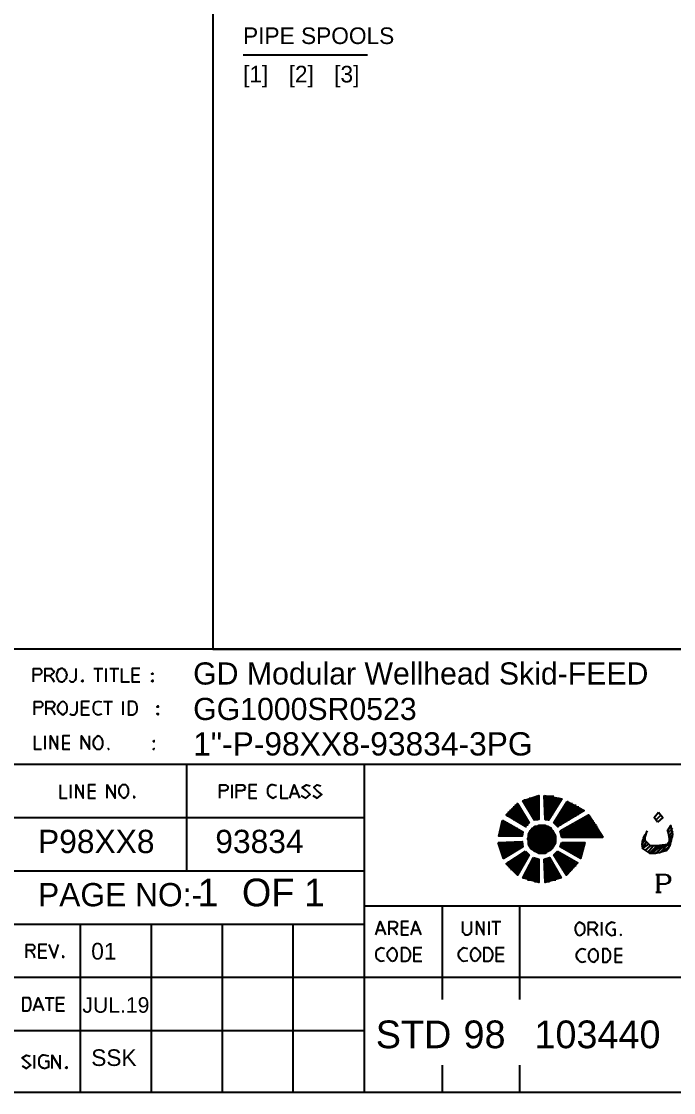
# Model space of a CAD drawing. Extents: x 0 to 420, y 0 to 297.
# Drawn here: x 278.1 to 351.7, y 7 to 127.8 of the extents above; entities that cross this region are included whole.
import ezdxf

# ---------------------------------------------------------------- set-up
doc = ezdxf.new("R2010")
doc.units = 0
doc.styles.add('HTX1', font='O8116901', dxfattribs={"width": 1.02})

msp = doc.modelspace()

# ---------------------------------------------------------------- linework, layer by layer
at = {"layer": 'GT_1', "flags": 128}
for points in [[(415, 57), (415, 277), (299.7, 277), (299.7, 57), (415, 57)], [(317.15, 123.95), (303.13, 123.95)], [(415, 57), (20, 57)], [(279.5, 53.3), (279.5, 54.8), (280, 54.8), (280.2, 54.8), (280.3, 54.7), (280.4, 54.6), (280.4, 54.5), (280.4, 54.3), (280.3, 54.2), (280.2, 54.1), (280, 54.1), (279.5, 54.1)], [(280.8, 53.3), (280.8, 54.8), (281.4, 54.8), (281.5, 54.8), (281.6, 54.7), (281.7, 54.6), (281.8, 54.4), (281.7, 54.3), (281.6, 54.2), (281.5, 54.1), (281.4, 54), (280.8, 54)], [(282.7, 53.3), (282.8, 53.3), (282.9, 53.4), (283, 53.5), (283.1, 53.6), (283.2, 53.7), (283.2, 53.9), (283.3, 54.1), (283.2, 54.2), (283.2, 54.4), (283.1, 54.5), (283, 54.7), (282.9, 54.7), (282.8, 54.8), (282.7, 54.8), (282.6, 54.8), (282.4, 54.7), (282.3, 54.7), (282.2, 54.5), (282.2, 54.4), (282.1, 54.2), (282.1, 54.1), (282.1, 53.9), (282.2, 53.7), (282.2, 53.6), (282.3, 53.5), (282.4, 53.4), (282.6, 53.3), (282.7, 53.3)], [(283.5, 53.5), (283.7, 53.3), (284, 53.3), (284.2, 53.5), (284.3, 53.7), (284.3, 54.8)], [(286.3, 54.8), (287.3, 54.8)], [(286.8, 53.3), (286.8, 54.8)], [(287.7, 53.3), (287.7, 54.8)], [(288.1, 54.8), (289.1, 54.8)], [(288.6, 53.3), (288.6, 54.8)], [(289.4, 54.8), (289.4, 53.3), (290.3, 53.3)], [(291.5, 54.8), (290.6, 54.8), (290.6, 53.3), (291.5, 53.3)], [(281.3, 54), (281.6, 53.7), (281.8, 53.3)], [(285, 53.3), (285.1, 53.4), (285, 53.5), (284.9, 53.4), (285, 53.3)], [(290.6, 54.1), (291.4, 54.1)], [(292.9, 54.2), (293, 54.2), (292.9, 54.3), (292.8, 54.2), (292.9, 54.2)], [(292.9, 53.3), (293, 53.4), (292.9, 53.5), (292.8, 53.4), (292.9, 53.3)], [(279.6, 49.6), (279.6, 51.1), (280.1, 51.1), (280.3, 51.1), (280.4, 51), (280.5, 50.9), (280.5, 50.7), (280.5, 50.6), (280.4, 50.5), (280.3, 50.4), (280.1, 50.4), (279.6, 50.4)], [(280.9, 49.6), (280.9, 51.1), (281.4, 51.1), (281.6, 51.1), (281.7, 51), (281.8, 50.9), (281.9, 50.7), (281.8, 50.6), (281.7, 50.4), (281.6, 50.3), (281.4, 50.3), (280.9, 50.3)], [(282.8, 49.6), (283, 49.7), (283.2, 49.9), (283.3, 50.2), (283.3, 50.5), (283.2, 50.8), (283, 51), (282.8, 51.1), (282.6, 51), (282.4, 50.8), (282.2, 50.5), (282.2, 50.2), (282.4, 49.9), (282.6, 49.7), (282.8, 49.6)], [(283.6, 49.7), (283.8, 49.6), (284.1, 49.6), (284.3, 49.8), (284.4, 50), (284.4, 51.1)], [(285.8, 51.1), (284.9, 51.1), (284.9, 49.6), (285.8, 49.6)], [(287.2, 51), (286.8, 51.1), (286.5, 51), (286.3, 50.8), (286.2, 50.5), (286.2, 50.2), (286.3, 49.9), (286.5, 49.7), (286.8, 49.6), (287.2, 49.7)], [(287.4, 51.1), (288.4, 51.1)], [(287.9, 49.6), (287.9, 51.1)], [(289.6, 49.6), (289.6, 51.1)], [(290.7, 49.6), (290.9, 49.7), (291.1, 49.9), (291.2, 50.2), (291.2, 50.5), (291.1, 50.8), (290.9, 51), (290.7, 51.1), (290.2, 51.1), (290.2, 49.6), (290.7, 49.6)], [(281.4, 50.3), (281.7, 50), (281.9, 49.6)], [(284.9, 50.4), (285.7, 50.4)], [(293.5, 50.5), (293.6, 50.5), (293.5, 50.6), (293.4, 50.5), (293.5, 50.5)], [(293.5, 49.6), (293.6, 49.7), (293.5, 49.7), (293.4, 49.7), (293.5, 49.6)], [(279.6, 47.2), (279.6, 45.7), (280.4, 45.7)], [(280.8, 45.7), (280.8, 47.2)], [(281.4, 45.7), (281.4, 47.2), (282.2, 45.7), (282.2, 47.2)], [(283.6, 47.2), (282.8, 47.2), (282.8, 45.7), (283.6, 45.7)], [(284.9, 45.7), (284.9, 47.2), (285.8, 45.7), (285.8, 47.2)], [(286.8, 45.7), (287, 45.7), (287.2, 45.9), (287.3, 46.2), (287.3, 46.6), (287.2, 46.9), (287, 47.1), (286.8, 47.2), (286.6, 47.1), (286.4, 46.9), (286.2, 46.6), (286.2, 46.2), (286.4, 45.9), (286.6, 45.7), (286.8, 45.7)], [(282.8, 46.4), (283.6, 46.4)], [(293.1, 46.5), (293.1, 46.6), (293.1, 46.7), (293, 46.6), (293.1, 46.5)], [(287.9, 45.7), (288, 45.7), (287.9, 45.8), (287.9, 45.7)], [(293.1, 45.7), (293.1, 45.8), (293, 45.7), (293.1, 45.7)], [(415, 44), (142, 44)], [(296.8, 32), (296.8, 44)], [(316.8, 44), (316.8, 7)], [(282.5, 41.7), (282.5, 40.2), (283.3, 40.2)], [(283.7, 40.2), (283.7, 41.7)], [(284.3, 40.2), (284.3, 41.7), (285.1, 40.2), (285.1, 41.7)], [(286.5, 41.7), (285.7, 41.7), (285.7, 40.2), (286.5, 40.2)], [(287.8, 40.2), (287.8, 41.7), (288.7, 40.2), (288.7, 41.7)], [(289.7, 40.2), (289.9, 40.3), (290.1, 40.5), (290.2, 40.8), (290.2, 41.2), (290.1, 41.5), (289.9, 41.7), (289.7, 41.7), (289.5, 41.7), (289.3, 41.5), (289.1, 41.2), (289.1, 40.8), (289.3, 40.5), (289.5, 40.3), (289.7, 40.2)], [(300.5, 40.2), (300.5, 41.7), (301.1, 41.7), (301.2, 41.7), (301.3, 41.6), (301.4, 41.5), (301.4, 41.4), (301.4, 41.3), (301.3, 41.1), (301.2, 41.1), (301.1, 41), (300.5, 41)], [(301.9, 40.2), (301.9, 41.7)], [(302.4, 40.2), (302.4, 41.7), (303, 41.7), (303.1, 41.7), (303.3, 41.6), (303.3, 41.5), (303.4, 41.4), (303.3, 41.3), (303.3, 41.1), (303.1, 41.1), (303, 41), (302.4, 41)], [(304.7, 41.7), (303.8, 41.7), (303.8, 40.2), (304.7, 40.2)], [(306.9, 41.6), (306.5, 41.7), (306.3, 41.7), (306, 41.5), (305.9, 41.2), (305.9, 40.8), (306, 40.5), (306.3, 40.3), (306.5, 40.2), (306.9, 40.4)], [(307.4, 41.7), (307.4, 40.2), (308.2, 40.2)], [(308.4, 40.2), (308.9, 41.7), (309.5, 40.2)], [(309.7, 40.5), (310.2, 40.2), (310.7, 40.6), (310.3, 41), (309.8, 41.4), (310.3, 41.7), (310.7, 41.6)], [(311, 40.5), (311.5, 40.2), (312, 40.6), (311.5, 41), (311.1, 41.4), (311.5, 41.7), (311.9, 41.6)], [(285.7, 41), (286.5, 41)], [(290.8, 40.2), (290.9, 40.3), (290.8, 40.4), (290.8, 40.3), (290.8, 40.2)], [(303.8, 41), (304.6, 41)], [(308.6, 40.7), (309.3, 40.7)], [(336, 37.7), (334.7, 39.9), (336.5, 40.5), (336.5, 37.8), (336, 37.7)], [(334.8, 40), (336.5, 40)], [(335.4, 40.2), (336.5, 40.2)], [(336.2, 40.4), (336.5, 40.4)], [(337.1, 40.5), (339.1, 40.1), (337.6, 37.7), (337.2, 37.8), (337.1, 40.5)], [(337.1, 40.4), (338.2, 40.4)], [(337.1, 40.2), (338.8, 40.2)], [(337.1, 40), (339.1, 40)], [(334, 39.6), (334.1, 39.6), (335.4, 37.4), (335, 37), (332.8, 38.3), (334.1, 39.6)], [(333.2, 38.8), (334.6, 38.8)], [(333.4, 39), (334.5, 39)], [(333.6, 39.2), (334.4, 39.2)], [(333.8, 39.4), (334.2, 39.4)], [(334.8, 39.8), (336.5, 39.8)], [(334.9, 39.6), (336.5, 39.6)], [(335, 39.4), (336.5, 39.4)], [(335.1, 39.2), (336.5, 39.2)], [(335.2, 39), (336.5, 39)], [(335.3, 38.8), (336.5, 38.8)], [(337.1, 39.8), (338.9, 39.8)], [(337.1, 39.6), (338.8, 39.6)], [(337.1, 39.4), (338.7, 39.4)], [(337.1, 39.2), (338.6, 39.2)], [(337.2, 39), (338.4, 39)], [(337.2, 38.8), (338.3, 38.8)], [(339.7, 39.8), (341.6, 38.8), (338.6, 37), (338.2, 37.4), (339.7, 39.8)], [(339.1, 38.8), (341.5, 38.8)], [(339.2, 39), (341.3, 39)], [(339.3, 39.2), (341, 39.2)], [(339.5, 39.4), (340.7, 39.4)], [(339.6, 39.6), (340.3, 39.6)], [(339.7, 39.8), (339.8, 39.8)], [(142, 38), (316.8, 38)], [(332.4, 37.7), (334.7, 36.4), (334.6, 35.9), (332, 35.9), (332.4, 37.7)], [(332.4, 37.6), (332.6, 37.6)], [(332.9, 38.4), (334.8, 38.4)], [(332.9, 38.2), (335, 38.2)], [(333, 38.6), (334.7, 38.6)], [(333.3, 38), (335.1, 38)], [(333.6, 37.8), (335.2, 37.8)], [(334, 37.6), (335.3, 37.6)], [(335.5, 38.6), (336.5, 38.6)], [(335.6, 38.4), (336.5, 38.4)], [(335.7, 38.2), (336.5, 38.2)], [(335.8, 38), (336.5, 38)], [(335.9, 37.8), (336.4, 37.8)], [(337.2, 38.6), (338.2, 38.6)], [(337.2, 38.4), (338.1, 38.4)], [(337.2, 38.2), (337.9, 38.2)], [(337.2, 38), (337.8, 38)], [(337.2, 37.8), (337.7, 37.8)], [(338.4, 37.6), (339.7, 37.6)], [(338.5, 37.8), (340, 37.8)], [(338.6, 38), (340.3, 38)], [(338.7, 38.2), (340.7, 38.2)], [(338.9, 38.4), (341, 38.4)], [(338.9, 36.5), (342.1, 38.3), (343.7, 35.8), (339.1, 35.8), (338.9, 36.5)], [(339, 38.6), (341.3, 38.6)], [(340.9, 37.6), (342.7, 37.6)], [(341.3, 37.8), (342.5, 37.8)], [(341.6, 38), (342.4, 38)], [(342, 38.2), (342.2, 38.2)], [(349.9, 37.5), (349.5, 38), (350, 38.6)], [(349.5, 38), (350, 38.6)], [(349.5, 38), (350, 38.6)], [(349.5, 38), (350, 38.6)], [(349.7, 37.7), (350.3, 38.3)], [(349.7, 37.7), (350.3, 38.3)], [(349.7, 37.7), (350.3, 38.3)], [(350, 38.6), (350.5, 38), (349.9, 37.5)], [(332.1, 36.8), (334.1, 36.8)], [(332.1, 36.6), (334.4, 36.6)], [(332.1, 36.4), (334.7, 36.4)], [(332.2, 37.2), (333.4, 37.2)], [(332.2, 37), (333.7, 37)], [(332.3, 37.4), (333, 37.4)], [(334.3, 37.4), (335.4, 37.4)], [(334.7, 37.2), (335.3, 37.2)], [(335, 37), (335.1, 37)], [(338.4, 35.6), (338.4, 35.8), (338.4, 35.9), (338.3, 36.1), (338.2, 36.3), (338.1, 36.5), (338, 36.6), (337.9, 36.8), (337.7, 36.9), (337.5, 37), (337.4, 37), (337.2, 37.1), (337, 37.1), (336.8, 37.1), (336.6, 37.1), (336.5, 37.1), (336.3, 37), (336.1, 37), (335.9, 36.9), (335.8, 36.8), (335.6, 36.6), (335.5, 36.5), (335.4, 36.3), (335.3, 36.1), (335.3, 35.9), (335.3, 35.8), (335.2, 35.6), (335.3, 35.4), (335.3, 35.2), (335.3, 35), (335.4, 34.8), (335.5, 34.7), (335.6, 34.5), (335.8, 34.4), (335.9, 34.3), (336.1, 34.2), (336.3, 34.1), (336.5, 34), (336.6, 34), (336.8, 34), (337, 34), (337.2, 34), (337.4, 34.1), (337.5, 34.2), (337.7, 34.3), (337.9, 34.4), (338, 34.5), (338.1, 34.7), (338.2, 34.8), (338.3, 35), (338.4, 35.2), (338.4, 35.4), (338.4, 35.6)], [(335.5, 36.4), (338.2, 36.4)], [(335.6, 36.6), (338, 36.6)], [(335.8, 36.8), (337.8, 36.8)], [(336.2, 37), (337.5, 37)], [(338.2, 37.4), (339.3, 37.4)], [(338.4, 37.2), (339, 37.2)], [(338.6, 37), (338.7, 37)], [(339, 36.4), (343.4, 36.4)], [(339.2, 36.6), (343.3, 36.6)], [(339.5, 36.8), (343.2, 36.8)], [(339.9, 37), (343.1, 37)], [(340.2, 37.2), (343, 37.2)], [(340.6, 37.4), (342.8, 37.4)], [(348.7, 36.5), (348.3, 35.7), (348.1, 35), (348.2, 34.5), (349, 34), (349.7, 34)], [(349.8, 34.8), (349.1, 34.8), (348.9, 35), (348.5, 35.4), (348.5, 35.8), (348.7, 36.5)], [(350.6, 34.2), (350.9, 34.3), (351.3, 34.9), (351.4, 35.2), (351.5, 35.7), (351.6, 36.1), (351.4, 37.1), (351, 36.5), (351.1, 36.3), (351.2, 35.7), (351.2, 35.3), (351.3, 34.9), (350.4, 34.9)], [(351, 36.5), (351.4, 37.1)], [(351, 36.5), (351.4, 37.1)], [(351.1, 36.3), (351.6, 36.8)], [(351.1, 36.3), (351.6, 36.8)], [(351.2, 36), (351.6, 36.5)], [(351.2, 36), (351.6, 36.5)], [(331.9, 35.2), (334.6, 35.3), (334.7, 34.7), (332.5, 33.4), (331.9, 35.2)], [(331.9, 35.2), (334.6, 35.2)], [(332, 36.2), (334.7, 36.2)], [(332, 36), (334.6, 36)], [(335.2, 35.6), (338.4, 35.6)], [(335.3, 36), (338.3, 36)], [(335.3, 35.8), (338.4, 35.8)], [(335.3, 35.4), (338.4, 35.4)], [(335.3, 35.2), (338.4, 35.2)], [(335.4, 36.2), (338.3, 36.2)], [(339.1, 35.2), (341.7, 35.2), (341.2, 33.4), (338.9, 34.7), (339.1, 35.2)], [(339, 36.2), (343.5, 36.2)], [(339, 36), (343.6, 36)], [(339.1, 35.8), (343.7, 35.8)], [(339.1, 35.2), (341.7, 35.2)], [(348.1, 35.3), (348.5, 35.8)], [(348.1, 35), (348.5, 35.4)], [(348.1, 35), (348.5, 35.4)], [(348.1, 34.7), (348.6, 35.2)], [(348.1, 34.7), (348.6, 35.2)], [(348.2, 35.5), (348.5, 35.8)], [(348.2, 34.5), (348.6, 35.2)], [(348.3, 35.7), (348.5, 36.1)], [(350.3, 34.1), (351.2, 35.3)], [(351.1, 35), (351.5, 35.4)], [(351.2, 35.7), (351.6, 36.1)], [(351.2, 35.7), (351.6, 35.9)], [(351.2, 35.3), (351.5, 35.7)], [(332, 35), (334.6, 35)], [(332, 34.8), (334.7, 34.8)], [(332.1, 34.6), (334.5, 34.6)], [(332.1, 34.4), (334.1, 34.4)], [(332.2, 34.2), (333.8, 34.2)], [(332.2, 34), (333.4, 34)], [(335, 34.2), (335.4, 33.8), (334.1, 31.5), (332.8, 32.8), (335, 34.2)], [(334.7, 34), (335.2, 34)], [(335.4, 35), (338.3, 35)], [(335.5, 34.8), (338.2, 34.8)], [(335.6, 34.6), (338.1, 34.6)], [(335.8, 34.4), (337.9, 34.4)], [(336, 34.2), (337.6, 34.2)], [(336.7, 34), (336.9, 34)], [(338.6, 34.2), (340.9, 32.9), (339.6, 31.5), (338.2, 33.8), (338.6, 34.2)], [(338.4, 34), (338.9, 34)], [(339, 35), (341.6, 35)], [(339, 34.8), (341.6, 34.8)], [(339.1, 34.6), (341.6, 34.6)], [(339.5, 34.4), (341.5, 34.4)], [(339.8, 34.2), (341.5, 34.2)], [(340.2, 34), (341.4, 34)], [(348.2, 34.5), (348.9, 35)], [(348.2, 34.5), (348.9, 35)], [(348.5, 34.3), (349.1, 34.8)], [(348.5, 34.3), (349.1, 34.8)], [(348.8, 34.1), (349.4, 34.8)], [(348.8, 34.1), (349.4, 34.8)], [(349, 34), (350, 34.8)], [(349, 34), (349.8, 34.8)], [(349.3, 34), (350.4, 34.9)], [(349.3, 34), (350.2, 34.9)], [(349.7, 34), (350.9, 35)], [(349.7, 34), (350.6, 34.9)], [(349.7, 34), (350.6, 34.2)], [(350.4, 34.9), (349.8, 34.8)], [(350.1, 34), (351.1, 35)], [(350.6, 34.2), (351.3, 34.9)], [(350.9, 34.3), (351.2, 34.6)], [(332.3, 33.8), (333.1, 33.8)], [(332.4, 33.6), (332.8, 33.6)], [(332.8, 32.8), (334.8, 32.8)], [(333, 33), (335, 33)], [(333.4, 33.2), (335.1, 33.2)], [(333.7, 33.4), (335.2, 33.4)], [(334, 33.6), (335.3, 33.6)], [(334.4, 33.8), (335.4, 33.8)], [(335.9, 33.5), (336.5, 33.3), (336.5, 30.7), (334.7, 31.2), (335.9, 33.5)], [(335.6, 32.8), (336.5, 32.8)], [(335.7, 33), (336.5, 33)], [(335.8, 33.2), (336.5, 33.2)], [(335.9, 33.4), (336.2, 33.4)], [(337.1, 33.3), (337.7, 33.5), (339, 31.2), (337.2, 30.7), (337.1, 33.3)], [(337.1, 33.2), (337.8, 33.2)], [(337.1, 33), (337.9, 33)], [(337.1, 32.8), (338, 32.8)], [(337.4, 33.4), (337.7, 33.4)], [(338.2, 33.8), (339.2, 33.8)], [(338.3, 33.6), (339.6, 33.6)], [(338.4, 33.4), (339.9, 33.4)], [(338.5, 33.2), (340.3, 33.2)], [(338.7, 33), (340.6, 33)], [(338.8, 32.8), (340.8, 32.8)], [(340.5, 33.8), (341.4, 33.8)], [(340.9, 33.6), (341.3, 33.6)], [(142, 32), (316.8, 32)], [(333, 32.6), (334.7, 32.6)], [(333.1, 32.4), (334.6, 32.4)], [(333.3, 32.2), (334.5, 32.2)], [(333.6, 32), (334.4, 32)], [(333.8, 31.8), (334.3, 31.8)], [(334, 31.6), (334.2, 31.6)], [(334.8, 31.4), (336.5, 31.4)], [(334.9, 31.6), (336.5, 31.6)], [(335, 31.8), (336.5, 31.8)], [(335.1, 32), (336.5, 32)], [(335.2, 32.2), (336.5, 32.2)], [(335.4, 32.4), (336.5, 32.4)], [(335.5, 32.6), (336.5, 32.6)], [(337.1, 32.6), (338.2, 32.6)], [(337.1, 32.4), (338.3, 32.4)], [(337.1, 32.2), (338.4, 32.2)], [(337.1, 32), (338.5, 32)], [(337.1, 31.8), (338.6, 31.8)], [(337.1, 31.6), (338.7, 31.6)], [(337.1, 31.4), (338.9, 31.4)], [(338.9, 32.6), (340.7, 32.6)], [(339, 32.4), (340.5, 32.4)], [(339.1, 32.2), (340.3, 32.2)], [(339.3, 32), (340.1, 32)], [(339.4, 31.8), (339.9, 31.8)], [(339.5, 31.6), (339.7, 31.6)], [(349.7, 31.6), (350.8, 31.6), (351.1, 31.5), (351.2, 31.4), (351.3, 31.2), (351.3, 30.9), (351.2, 30.7), (351.1, 30.6), (350.8, 30.5), (350, 30.5)], [(349.9, 31.6), (349.9, 29.6)], [(350, 31.6), (350, 29.6)], [(350.8, 31.6), (351, 31.5), (351.1, 31.4), (351.2, 31.2), (351.2, 30.9), (351.1, 30.7), (351, 30.6), (350.8, 30.5)], [(334.7, 31.2), (336.5, 31.2)], [(335.2, 31), (336.5, 31)], [(336, 30.8), (336.5, 30.8)], [(337.2, 31.2), (338.9, 31.2)], [(337.2, 31), (338.4, 31)], [(337.2, 30.8), (337.7, 30.8)], [(349.7, 29.6), (350.3, 29.6)], [(415, 28), (316.8, 28)], [(325.6, 28), (325.6, 17.5)], [(334.3, 28), (334.3, 17.5)], [(142, 26), (316.8, 26)], [(284.8, 7), (284.8, 26)], [(292.8, 7), (292.8, 26)], [(300.8, 7), (300.8, 26)], [(308.8, 7), (308.8, 26)], [(318.1, 24.8), (318.6, 26.3), (319.2, 24.8)], [(319.6, 24.8), (319.6, 26.3), (320.1, 26.3), (320.2, 26.3), (320.4, 26.2), (320.5, 26.1), (320.5, 25.9), (320.5, 25.8), (320.4, 25.6), (320.2, 25.5), (320.1, 25.5), (319.6, 25.5)], [(320, 25.5), (320.3, 25.2), (320.5, 24.8)], [(321.8, 26.3), (321, 26.3), (321, 24.8), (321.8, 24.8)], [(321, 25.6), (321.8, 25.6)], [(322.1, 24.8), (322.6, 26.3), (323.2, 24.8)], [(327.9, 26.3), (327.9, 25.2), (327.9, 25.1), (328, 25), (328.1, 24.9), (328.2, 24.8), (328.4, 24.8), (328.5, 24.8), (328.7, 24.9), (328.8, 25), (328.9, 25.1), (328.9, 25.2), (328.9, 26.3)], [(329.5, 24.8), (329.5, 26.3), (330.3, 24.8), (330.3, 26.3)], [(330.9, 24.8), (330.9, 26.3)], [(331.2, 26.3), (332.2, 26.3)], [(331.7, 24.8), (331.7, 26.3)], [(341.1, 24.7), (341.3, 24.8), (341.6, 25), (341.7, 25.3), (341.7, 25.6), (341.6, 25.9), (341.3, 26.1), (341.1, 26.2), (340.9, 26.1), (340.7, 25.9), (340.6, 25.6), (340.6, 25.3), (340.7, 25), (340.9, 24.8), (341.1, 24.7)], [(342.1, 24.7), (342.1, 26.2), (342.7, 26.2), (342.8, 26.2), (342.9, 26.1), (343, 26), (343.1, 25.8), (343, 25.7), (342.9, 25.5), (342.8, 25.4), (342.7, 25.4), (342.1, 25.4)], [(342.6, 25.4), (342.9, 25.1), (343.1, 24.7)], [(343.6, 24.7), (343.6, 26.2)], [(345.1, 26.1), (344.7, 26.2), (344.5, 26.1), (344.2, 25.9), (344.1, 25.6), (344.1, 25.3), (344.2, 25), (344.5, 24.8), (344.7, 24.7), (345.1, 24.8), (345.1, 25.4), (344.8, 25.4)], [(318.2, 25.3), (319, 25.3)], [(322.3, 25.3), (323, 25.3)], [(345.8, 24.7), (345.8, 24.8), (345.7, 24.8), (345.8, 24.7)], [(278.7, 22.2), (278.7, 23.7), (279.2, 23.7), (279.4, 23.7), (279.5, 23.6), (279.6, 23.5), (279.6, 23.4), (279.6, 23.2), (279.5, 23.1), (279.4, 23), (279.2, 23), (278.7, 23)], [(279.1, 23), (279.5, 22.6), (279.6, 22.2)], [(281, 23.7), (280.1, 23.7), (280.1, 22.2), (281, 22.2)], [(280.1, 23), (280.9, 23)], [(281.2, 23.7), (281.8, 22.2), (282.3, 23.7)], [(319.1, 23.2), (318.7, 23.3), (318.5, 23.2), (318.2, 23), (318.1, 22.7), (318.1, 22.4), (318.2, 22.1), (318.5, 21.9), (318.7, 21.8), (319.1, 21.9)], [(320, 21.8), (320.2, 21.9), (320.4, 22.1), (320.5, 22.4), (320.5, 22.7), (320.4, 23), (320.2, 23.2), (320, 23.3), (319.8, 23.2), (319.6, 23), (319.4, 22.7), (319.4, 22.4), (319.6, 22.1), (319.8, 21.9), (320, 21.8)], [(321.5, 21.8), (321.7, 21.9), (321.9, 22.1), (322, 22.4), (322, 22.7), (321.9, 23), (321.7, 23.2), (321.5, 23.3), (321, 23.3), (321, 21.8), (321.5, 21.8)], [(323.3, 23.3), (322.4, 23.3), (322.4, 21.8), (323.3, 21.8)], [(328.5, 23.2), (328, 23.3), (327.8, 23.2), (327.6, 23), (327.4, 22.7), (327.4, 22.4), (327.6, 22.1), (327.8, 21.9), (328, 21.8), (328.5, 21.9)], [(329.3, 21.8), (329.5, 21.9), (329.7, 22.1), (329.9, 22.4), (329.9, 22.7), (329.7, 23), (329.5, 23.2), (329.3, 23.3), (329.1, 23.2), (328.9, 23), (328.8, 22.7), (328.8, 22.4), (328.9, 22.1), (329.1, 21.9), (329.3, 21.8)], [(330.8, 21.8), (331, 21.9), (331.2, 22.1), (331.3, 22.4), (331.3, 22.7), (331.2, 23), (331, 23.2), (330.8, 23.3), (330.3, 23.3), (330.3, 21.8), (330.8, 21.8)], [(332.6, 23.3), (331.7, 23.3), (331.7, 21.8), (332.6, 21.8)], [(341.8, 23.1), (341.4, 23.2), (341.1, 23.1), (340.9, 22.9), (340.7, 22.6), (340.7, 22.3), (340.9, 22), (341.1, 21.8), (341.4, 21.7), (341.8, 21.8)], [(342.7, 21.7), (342.9, 21.8), (343.1, 22), (343.2, 22.3), (343.2, 22.6), (343.1, 22.9), (342.9, 23.1), (342.7, 23.2), (342.4, 23.1), (342.2, 22.9), (342.1, 22.6), (342.1, 22.3), (342.2, 22), (342.4, 21.8), (342.7, 21.7)], [(344.2, 21.7), (344.3, 21.8), (344.5, 22), (344.6, 22.3), (344.6, 22.6), (344.5, 22.9), (344.3, 23.1), (344.2, 23.2), (343.7, 23.2), (343.7, 21.7), (344.2, 21.7)], [(345.9, 23.2), (345.1, 23.2), (345.1, 21.7), (345.9, 21.7)], [(282.8, 22.2), (282.9, 22.3), (282.8, 22.4), (282.8, 22.3), (282.8, 22.2)], [(322.4, 22.6), (323.2, 22.6)], [(331.7, 22.6), (332.5, 22.6)], [(345.1, 22.5), (345.9, 22.5)], [(142, 20), (316.8, 20)], [(316.8, 20), (415, 20)], [(278.8, 16.2), (279, 16.3), (279.1, 16.5), (279.2, 16.8), (279.2, 17.2), (279.1, 17.5), (279, 17.7), (278.8, 17.7), (278.3, 17.7), (278.3, 16.2), (278.8, 16.2)], [(279.5, 16.2), (280, 17.7), (280.6, 16.2)], [(280.8, 17.7), (281.8, 17.7)], [(281.3, 16.2), (281.3, 17.7)], [(283, 17.7), (282.1, 17.7), (282.1, 16.2), (283, 16.2)], [(282.1, 17), (282.9, 17)], [(279.7, 16.7), (280.4, 16.7)], [(276.8, 14), (316.8, 14)], [(278.2, 10), (278.7, 9.7), (279.2, 10.1), (278.7, 10.5), (278.2, 10.9), (278.7, 11.2), (279.1, 11.1)], [(279.6, 9.7), (279.6, 11.2)], [(281.2, 11.1), (280.7, 11.2), (280.6, 11.2), (280.5, 11.2), (280.3, 11.1), (280.2, 11), (280.1, 10.8), (280.1, 10.7), (280.1, 10.5), (280.1, 10.3), (280.1, 10.2), (280.2, 10), (280.3, 9.9), (280.5, 9.8), (280.6, 9.8), (280.7, 9.7), (281.2, 9.9), (281.2, 10.5), (280.8, 10.5)], [(281.6, 9.7), (281.6, 11.2), (282.5, 9.7), (282.5, 11.2)], [(283.2, 9.7), (283.3, 9.8), (283.2, 9.9), (283.1, 9.8), (283.2, 9.7)], [(325.6, 10.1), (325.6, 7)], [(334.3, 10.1), (334.3, 7)], [(415.2, 7), (20, 7)]]:
    msp.add_lwpolyline(points, dxfattribs=at)

# ---------------------------------------------------------------- texts
at = {"layer": 'GT_1', "style": 'HTX1', "width": 1.02}
for s, height, p in [('PIPE SPOOLS', 1.875, (303.13, 125.21)), ('[1]', 1.875, (303.13, 120.88)), ('[2]', 1.875, (308.27, 120.88)), ('[3]', 1.875, (313.41, 120.88)), ('GD Modular Wellhead Skid-FEED', 2.5, (297.5, 53)), ('GG1000SR0523', 2.5, (297.5, 49)), ('1"-P-98XX8-93834-3PG', 2.625, (297.5, 45)), ('P98XX8', 2.625, (280, 34)), ('93834', 2.625, (300, 34)), ('PAGE NO:-', 2.625, (280, 28)), ('1', 3.12, (298, 28)), ('OF', 3.125, (303, 28)), ('1', 3.12, (310, 28)), ('01', 1.875, (286, 22)), ('JUL.19', 1.75, (285, 16)), ('STD', 3.125, (318.1, 12)), ('98', 3.125, (328, 12)), ('103440', 3.125, (336, 12)), ('SSK', 1.875, (286, 10))]:
    msp.add_text(s, height=height, dxfattribs=at).set_placement(p)

doc.saveas('drawing.dxf')
